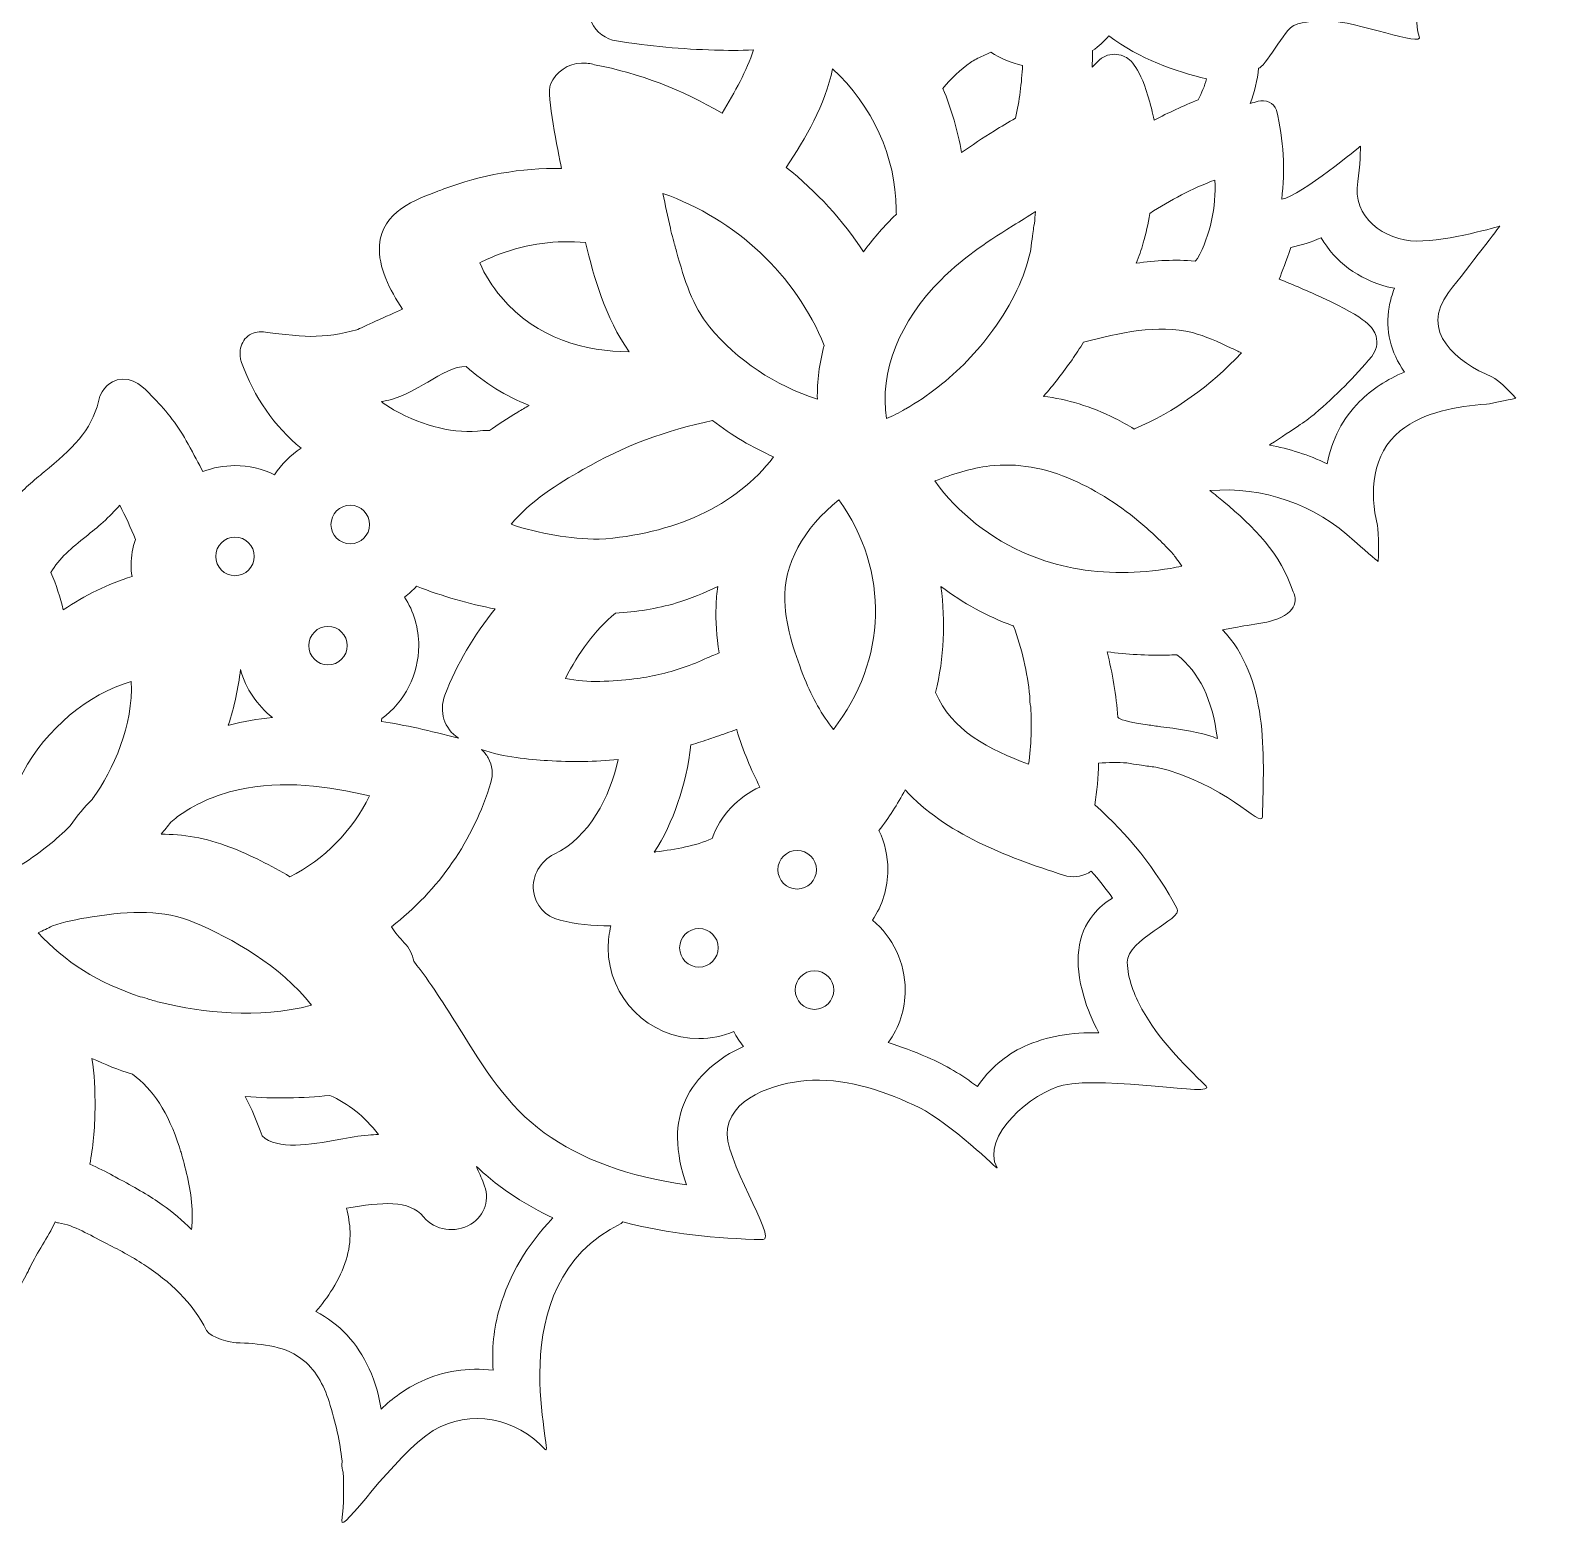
# Model space of a CAD drawing. Header units: millimetres. Extents: x 17 to 650, y -977 to -9.
# Drawn here: x 499.2 to 648.6, y -313.9 to -166.4 of the extents above; entities that cross this region are included whole.
import ezdxf

# ---------------------------------------------------------------- set-up
doc = ezdxf.new("R2010")
doc.units = ezdxf.units.MM
doc.header["$MEASUREMENT"] = 0
doc.layers.add('Layer 4', color=7, linetype='Continuous')

msp = doc.modelspace()

# ---------------------------------------------------------------- linework, layer by layer
at = {"layer": 'Layer 4', "lineweight": 0}
for points, knots in [([(646.87, -158.68), (637.45, -154.76), (641.13, -146.48), (639.84, -146.86), (636.29, -147.9), (632.24, -146.38), (630.25, -143.28), (634.46, -141.24), (638.1, -138.02), (640.73, -133.82), (640.99, -133.4), (642, -131.52), (642, -131.52), (642, -131.52), (639.9, -131.72), (639.38, -131.79), (632.04, -132.75), (624.52, -130.03), (619.63, -124.46), (622.81, -124.03), (625.26, -121.3), (625.26, -118.01), (625.26, -114.79), (622.9, -112.11), (619.82, -111.59), (622.51, -110.79), (624.48, -108.3), (624.48, -105.35), (624.48, -102.08), (622.05, -99.37), (618.91, -98.91), (618.91, -98.91), (619.46, -98.43), (619.46, -98.43), (619.46, -98.43), (617.59, -97.38), (617.59, -97.38), (614.81, -95.84), (612.24, -94.65), (609.89, -93.76), (611.46, -91.29), (611.93, -88.35), (612.6, -85.52), (613.05, -83.63), (613.51, -81.75), (614, -79.88), (614.49, -78), (615.23, -72.62), (615.23, -72.62), (615.23, -72.62), (602.96, -75.57), (598.57, -79.06), (598.95, -77.38), (599.09, -76.31), (599.1, -76.19), (599.1, -76.19), (599.33, -74.4), (599.33, -74.4), (599.33, -74.4), (597.52, -74.51), (597.52, -74.51), (593.18, -74.78), (589.27, -75.6), (585.82, -76.96), (586.09, -70.87), (580.93, -58.31), (580.36, -58.81), (577.92, -60.91), (573.96, -63.06), (571.76, -65.46), (571.72, -65.51), (571.67, -65.57), (571.63, -65.62), (573.5, -55.07), (574.13, -43.1), (572.71, -34.33), (572.15, -30.84), (571.28, -28.04), (570.13, -25.93), (570.09, -25.83), (570.07, -25.73), (570.03, -25.63), (569.92, -25.36), (569.76, -25.16), (569.57, -25.01), (568.53, -23.42), (567.29, -22.31), (565.84, -21.7), (548.5, -14.37), (521.1, -34.13), (517.75, -37.19), (489.02, -29.77), (476.09, -36.23), (474.21, -37.3), (473.5, -36.65), (472.43, -35.77), (470.78, -34.55), (468.96, -33.21), (465.17, -30.55), (460.27, -27.86), (441.32, -17.46), (431.33, -19.96), (426.29, -23.89), (424.24, -25.49), (423.43, -27.1), (423.25, -28.54), (422.23, -31.94), (420.13, -39.93), (419.47, -49.78), (418.82, -59.45), (419.77, -68.29), (422.24, -76.03), (422.24, -76.03), (422.01, -75.83), (422.01, -75.83), (422.02, -75.82), (422.04, -75.8), (422.07, -75.77), (422.03, -75.81), (421.97, -75.86), (421.88, -75.94), (420.81, -76.88), (419.61, -78.08), (418.42, -79.56), (417.6, -76.38), (415.73, -71.33), (411.91, -63.14), (411.91, -63.14), (410.91, -60.99), (410.91, -60.99), (410.91, -60.99), (409.4, -62.81), (409.4, -62.81), (409.12, -63.15), (405.05, -68.08), (401.6, -74.04), (401.56, -74.04), (401.52, -74.03), (401.47, -74.03), (398.28, -74.25), (395.12, -73.54), (392.43, -71.76), (391.32, -71.02), (385.85, -65.98), (384.82, -64.59), (384.69, -64.75), (384.59, -64.95), (384.55, -65.2), (384.01, -68.32), (383.24, -71.14), (383.31, -74.34), (383.36, -77.1), (383.75, -79.82), (384.38, -82.5), (382.51, -82.56), (380.54, -82.75), (378.47, -83.11), (378.47, -83.11), (376.63, -83.42), (376.63, -83.42), (376.63, -83.42), (377.33, -85.15), (377.33, -85.15), (377.43, -85.4), (379.55, -90.55), (383.97, -96.16), (380.35, -96.33), (376.43, -97.65), (373.6, -99.51), (370.09, -101.81), (367.43, -105.39), (365.66, -109.16), (365.56, -109.48), (365.14, -110.33), (365.17, -110.44), (366.4, -110.35), (370.82, -110.22), (374.86, -111.42), (375.12, -111.5), (375.39, -111.56), (375.66, -111.64), (373.16, -112.68), (371.03, -114.54), (368.88, -116.37), (367.8, -117.45), (366.7, -118.5), (365.52, -119.38), (365.47, -119.54), (366.56, -121.72), (367.26, -122.58), (367.91, -123.27), (368.63, -123.89), (369.41, -124.43), (367.45, -125.64), (366.14, -127.81), (366.14, -130.28), (366.14, -134.08), (369.23, -137.17), (373.03, -137.17), (374.48, -137.17), (375.82, -136.72), (376.93, -135.95), (376.91, -136.17), (376.9, -136.39), (376.9, -136.61), (376.9, -138.37), (377.56, -139.98), (378.65, -141.19), (374.4, -142.87), (369.5, -141.68), (365.82, -139.2), (365.1, -138.72), (364.41, -138.21), (363.67, -137.75), (363.8, -137.83), (363.87, -138.6), (363.91, -138.76), (363.98, -139.08), (364.05, -139.4), (364.1, -139.73), (364.22, -140.36), (364.29, -141), (364.34, -141.64), (364.45, -143.13), (364.55, -144.72), (364.36, -146.21), (364.08, -148.35), (362.72, -149.95), (360.97, -151.13), (358.35, -152.91), (348.82, -154.31), (347.2, -154.62), (347.2, -154.63), (347.2, -154.63), (347.2, -154.64), (348.6, -155.42), (356.52, -160.57), (358.07, -163.3), (359.47, -165.76), (359.82, -171.17), (356.88, -175.72), (358.35, -174.86), (363.68, -171.42), (369.21, -173.04), (372.68, -174.05), (374.37, -178.61), (372.14, -181.81), (370.84, -183.67), (367.58, -184.57), (367.58, -184.57), (367.58, -184.57), (368.82, -193.49), (379.76, -198.46), (381.44, -199.23), (383.2, -199.85), (385, -200.22), (380.06, -202.91), (375.76, -206.77), (372.6, -211.52), (372.35, -211.9), (371.84, -213.04), (371.84, -213.04), (371.84, -213.04), (381.21, -216.73), (388.79, -216.07), (384.6, -224.6), (376.93, -229.19), (376.91, -229.59), (376.89, -230.11), (383.37, -234.76), (395.44, -233.06), (396.38, -232.93), (397.32, -232.72), (398.27, -232.51), (397.26, -246.95), (393.72, -249.98), (393.72, -249.98), (393.72, -249.98), (399.35, -249.22), (401.31, -248.38), (402.72, -254.73), (397.91, -260.28), (397.91, -260.28), (397.91, -260.28), (399.8, -259.84), (402.29, -259.87), (402.52, -259.92), (402.76, -259.94), (403, -259.9), (403.02, -259.9), (403.05, -259.9), (403.07, -259.9), (405.04, -260), (407.29, -260.44), (409.26, -261.6), (415.41, -265.05), (417.29, -269.62), (417.29, -269.62), (417.29, -269.62), (420.67, -263.85), (422.66, -262.09), (424.29, -265.09), (424.44, -268.72), (423.09, -271.81), (422.68, -273.16), (422.25, -274.49), (421.68, -275.67), (423.5, -275.11), (425.38, -274.71), (426.98, -275.33), (428.94, -275.58), (430.82, -276.96), (431.96, -278.64), (432.87, -279.98), (435.95, -287.24), (436.74, -289.39), (437.23, -287.68), (438.34, -282.75), (438.33, -282.21), (447.16, -286.84), (443.42, -296.91), (443.42, -296.91), (443.42, -296.91), (444.64, -296.52), (446.38, -296.27), (446.75, -296.36), (447.14, -296.34), (447.51, -296.2), (447.6, -296.17), (447.68, -296.15), (447.76, -296.12), (450.31, -295.92), (453.46, -296.18), (455.74, -298.03), (458.6, -300.36), (461.08, -303.03), (462.46, -306.38), (463.34, -303.98), (463.86, -300.59), (464.18, -297.05), (464.57, -292.76), (470.01, -291.4), (470.01, -291.4), (470.01, -291.4), (468.1, -287.07), (467.96, -285.54), (469.62, -285.66), (471.27, -285.63), (472.76, -285.51), (474.24, -285.39), (475.7, -285.15), (477.14, -284.81), (476.86, -286.5), (477.03, -288.24), (477.05, -290.01), (477.09, -293.32), (475.74, -301.59), (475.74, -301.59), (475.74, -301.59), (488.98, -297.25), (492.54, -291.93), (493.21, -292.78), (495.33, -294.6), (495.33, -294.6), (495.33, -294.6), (496.04, -293.32), (496.87, -291.81), (496.91, -291.74), (496.96, -291.66), (496.99, -291.58), (497.8, -290.1), (498.7, -288.43), (499.11, -287.56), (499.85, -286.02), (500.87, -284.64), (501.6, -283.08), (501.69, -283.12), (501.79, -283.15), (501.91, -283.17), (503.48, -283.42), (505.02, -284.39), (506.43, -285.1), (507.75, -285.76), (509.05, -286.45), (510.29, -287.26), (512.79, -288.89), (515.08, -290.99), (516.42, -293.7), (516.8, -294.46), (518.9, -294.9), (519.31, -294.91), (521.47, -295), (523.86, -295.11), (525.67, -296.45), (527.06, -297.48), (527.92, -299.05), (528.42, -300.67), (529.07, -302.75), (529.49, -304.61), (529.7, -306.48), (529.7, -306.57), (529.69, -306.67), (529.69, -306.76), (529.66, -307.05), (529.71, -307.33), (529.8, -307.59), (529.9, -309.1), (529.86, -310.63), (529.69, -312.32), (529.52, -313.89), (534.79, -305.88), (538.63, -303.52), (542.21, -301.32), (546.84, -302.33), (549.58, -305.36), (550.65, -306.54), (544.73, -289.26), (557.05, -283.22), (557.12, -283.18), (557.16, -283.12), (557.22, -283.07), (561.68, -284.27), (566.37, -284.72), (570.94, -284.81), (572.37, -284.84), (566.92, -276.69), (567.45, -273.89), (568.08, -270.52), (572.93, -269.3), (575.8, -269.2), (579.44, -269.07), (583.06, -270.33), (586.29, -271.91), (589.2, -273.32), (594.08, -278.07), (593.87, -277.79), (592.18, -274.71), (597.32, -270.36), (600.33, -269.69), (604.6, -268.74), (615.44, -270.87), (614.35, -269.79), (612.02, -267.49), (609.65, -265.13), (608.06, -262.24), (607.32, -260.87), (606.66, -259.22), (606.62, -257.65), (606.56, -255.42), (612.06, -253.42), (611.52, -252.42), (609.45, -248.56), (606.72, -245.15), (603.45, -242.24), (603.65, -240.88), (603.77, -239.51), (603.82, -238.14), (604.78, -238.06), (605.7, -238.06), (606.58, -238.12), (607.03, -238.21), (607.45, -238.27), (607.8, -238.32), (607.8, -238.32), (608.03, -238.35), (608.03, -238.35), (608.49, -238.42), (608.95, -238.47), (609.41, -238.53), (616.11, -240.02), (619.83, -244.61), (619.86, -243.39), (620.03, -237.09), (620.45, -229.79), (615.94, -225.07), (616.43, -224.99), (616.92, -224.9), (617.41, -224.81), (618.93, -224.51), (621.78, -224.39), (622.75, -223.05), (623.1, -222.57), (623.24, -221.87), (622.86, -221.36), (621.73, -217.69), (618.95, -214.93), (616.07, -212.53), (615.62, -212.15), (615.17, -211.79), (614.71, -211.44), (619.86, -211.01), (625.05, -212.81), (628.88, -216.4), (629.43, -216.92), (631.21, -218.4), (631.21, -218.4), (631.21, -218.4), (631.29, -215.5), (631.13, -214.87), (630.34, -211.61), (630.57, -207.85), (633.37, -205.59), (635.72, -203.7), (638.9, -203.2), (641.81, -202.97), (642.44, -202.92), (644.69, -202.39), (644.69, -202.39), (644.69, -202.39), (643.06, -200.59), (642.34, -200.3), (638.97, -198.92), (635.15, -195.85), (638.1, -192.04), (640.14, -189.4), (643.12, -185.54), (643.12, -185.54), (643.12, -185.54), (638.09, -187.03), (634.98, -187), (631.79, -186.98), (628.6, -184.65), (629.2, -181.17), (629.44, -179.78), (629.48, -177.7), (629.48, -177.7), (629.48, -177.7), (623.71, -182.5), (621.75, -182.91), (622.11, -180.04), (621.96, -177.09), (621.23, -174.18), (621.03, -173.41), (620.12, -173.13), (619.43, -173.31), (619.18, -173.38), (618.92, -173.46), (618.67, -173.53), (619.08, -172.41), (619.36, -171.25), (619.49, -170.06), (619.97, -170.14), (622.16, -166.18), (622.93, -165.87), (623.97, -165.46), (625.21, -165.45), (626.31, -165.44), (628.96, -165.41), (635.7, -168.1), (635.23, -166.96), (634.29, -164.67), (636.39, -161.2), (638.57, -160.47), (640.9, -159.69), (648.57, -159.39), (646.87, -158.68)], [0, 0, 0, 0, 1, 1, 1, 2, 2, 2, 3, 3, 3, 4, 4, 4, 5, 5, 5, 6, 6, 6, 7, 7, 7, 8, 8, 8, 9, 9, 9, 10, 10, 10, 11, 11, 11, 12, 12, 12, 13, 13, 13, 14, 14, 14, 15, 15, 15, 16, 16, 16, 17, 17, 17, 18, 18, 18, 19, 19, 19, 20, 20, 20, 21, 21, 21, 22, 22, 22, 23, 23, 23, 24, 24, 24, 25, 25, 25, 26, 26, 26, 27, 27, 27, 28, 28, 28, 29, 29, 29, 30, 30, 30, 31, 31, 31, 32, 32, 32, 33, 33, 33, 34, 34, 34, 35, 35, 35, 36, 36, 36, 37, 37, 37, 38, 38, 38, 39, 39, 39, 40, 40, 40, 41, 41, 41, 42, 42, 42, 43, 43, 43, 44, 44, 44, 45, 45, 45, 46, 46, 46, 47, 47, 47, 48, 48, 48, 49, 49, 49, 50, 50, 50, 51, 51, 51, 52, 52, 52, 53, 53, 53, 54, 54, 54, 55, 55, 55, 56, 56, 56, 57, 57, 57, 58, 58, 58, 59, 59, 59, 60, 60, 60, 61, 61, 61, 62, 62, 62, 63, 63, 63, 64, 64, 64, 65, 65, 65, 66, 66, 66, 67, 67, 67, 68, 68, 68, 69, 69, 69, 70, 70, 70, 71, 71, 71, 72, 72, 72, 73, 73, 73, 74, 74, 74, 75, 75, 75, 76, 76, 76, 77, 77, 77, 78, 78, 78, 79, 79, 79, 80, 80, 80, 81, 81, 81, 82, 82, 82, 83, 83, 83, 84, 84, 84, 85, 85, 85, 86, 86, 86, 87, 87, 87, 88, 88, 88, 89, 89, 89, 90, 90, 90, 91, 91, 91, 92, 92, 92, 93, 93, 93, 94, 94, 94, 95, 95, 95, 96, 96, 96, 97, 97, 97, 98, 98, 98, 99, 99, 99, 100, 100, 100, 101, 101, 101, 102, 102, 102, 103, 103, 103, 104, 104, 104, 105, 105, 105, 106, 106, 106, 107, 107, 107, 108, 108, 108, 109, 109, 109, 110, 110, 110, 111, 111, 111, 112, 112, 112, 113, 113, 113, 114, 114, 114, 115, 115, 115, 116, 116, 116, 117, 117, 117, 118, 118, 118, 119, 119, 119, 120, 120, 120, 121, 121, 121, 122, 122, 122, 123, 123, 123, 124, 124, 124, 125, 125, 125, 126, 126, 126, 127, 127, 127, 128, 128, 128, 129, 129, 129, 130, 130, 130, 131, 131, 131, 132, 132, 132, 133, 133, 133, 134, 134, 134, 135, 135, 135, 136, 136, 136, 137, 137, 137, 138, 138, 138, 139, 139, 139, 140, 140, 140, 141, 141, 141, 142, 142, 142, 143, 143, 143, 144, 144, 144, 145, 145, 145, 146, 146, 146, 147, 147, 147, 148, 148, 148, 149, 149, 149, 150, 150, 150, 151, 151, 151, 152, 152, 152, 153, 153, 153, 154, 154, 154, 155, 155, 155, 156, 156, 156, 157, 157, 157, 158, 158, 158, 159, 159, 159, 160, 160, 160, 161, 161, 161, 162, 162, 162, 163, 163, 163, 164, 164, 164, 165, 165, 165, 166, 166, 166, 167, 167, 167, 168, 168, 168, 169, 169, 169, 170, 170, 170, 171, 171, 171, 172, 172, 172, 173, 173, 173, 174, 174, 174, 175, 175, 175, 176, 176, 176, 177, 177, 177, 178, 178, 178, 179, 179, 179, 180, 180, 180, 181, 181, 181, 182, 182, 182, 183, 183, 183, 184, 184, 184, 185, 185, 185, 185]), ([(496.16, -134.25), (496.32, -134.9), (496.79, -135.43), (497.42, -135.66), (498.06, -135.89), (498.76, -135.79), (499.3, -135.39), (499.3, -135.39), (501.13, -134.04), (501.13, -134.04), (507.83, -129.07), (519.05, -120.81), (522.93, -118.09), (523.44, -118.25), (524.07, -118.44), (524.81, -118.67), (524.47, -119.17), (524.28, -119.78), (524.28, -120.43), (524.28, -121.7), (524.99, -122.93), (526.08, -123.55), (529.29, -125.38), (533.12, -126.38), (537.74, -126.6), (537.43, -128.47), (537.05, -130.29), (536.58, -132.04), (536.01, -134.19), (533, -140.86), (531.9, -143.25), (531.57, -143.94), (531.68, -144.76), (532.16, -145.36), (532.65, -145.95), (533.43, -146.21), (534.18, -146.03), (534.61, -145.93), (542.88, -143.92), (548.45, -141.92), (548.43, -142.71), (548.44, -143.45), (548.46, -144.11), (548.47, -144.35), (548.48, -144.59), (548.49, -144.83), (548.55, -146.44), (548.61, -147.96), (548.26, -149.34), (548.09, -150.01), (547.23, -151.47), (546.6, -152.54), (545.25, -154.85), (544.5, -156.13), (545.48, -157.43), (545.92, -158.02), (546.58, -158.31), (547.43, -158.28), (548.57, -158.25), (553.77, -157.19), (558.84, -155.06), (557.08, -157.4), (555.5, -159.88), (554.12, -162.49), (553.62, -163.43), (553.62, -164.58), (554.12, -165.57), (554.61, -166.55), (555.53, -167.24), (556.57, -167.4), (559.82, -167.91), (563.05, -168.21), (566.19, -168.29), (567.34, -168.33), (568.65, -168.36), (570.01, -168.27), (569.32, -170.34), (568.21, -172.37), (566.92, -174.48), (563.03, -172.16), (558.84, -170.57), (554.44, -169.73), (554.02, -169.61), (553.58, -169.55), (553.15, -169.57), (551.82, -169.6), (550.67, -170.39), (550.13, -171.64), (549.68, -172.69), (550.87, -178.2), (551.21, -179.89), (547.22, -179.83), (543.27, -180.52), (539.66, -181.9), (539.48, -181.97), (539.29, -182.04), (539.08, -182.12), (537.02, -182.87), (533.56, -184.13), (533.36, -187.41), (533.23, -189.58), (534.38, -191.8), (535.63, -193.67), (534.87, -193.99), (534, -194.4), (532.98, -194.86), (532.25, -195.2), (531.34, -195.62), (531.14, -195.69), (529.66, -196.12), (528.13, -196.34), (526.58, -196.34), (526.58, -196.34), (526.58, -196.34), (526.58, -196.34), (525.4, -196.34), (522.87, -196.02), (521.99, -195.9), (521.45, -195.83), (520.91, -195.98), (520.48, -196.31), (520.05, -196.65), (519.78, -197.15), (519.73, -197.69), (519.7, -197.99), (519.69, -198.46), (519.86, -198.9), (521.09, -202.32), (523.08, -205.16), (525.69, -207.29), (524.65, -207.96), (523.75, -208.84), (523.07, -209.89), (521.87, -209.31), (520.56, -209), (519.21, -209), (518.12, -209), (517.06, -209.2), (516.06, -209.58), (515.67, -208.81), (515.19, -207.92), (514.62, -206.89), (513.64, -205.13), (512.56, -203.67), (511.3, -202.42), (511.22, -202.34), (511.13, -202.25), (511.04, -202.15), (510.36, -201.42), (509.23, -200.19), (507.67, -200.61), (507.13, -200.75), (506.17, -201.22), (505.83, -202.71), (505.17, -205.59), (503.21, -207.39), (500.52, -209.61), (499.53, -210.42), (498.45, -211.34), (497.47, -212.39), (495.04, -209.24), (491.98, -206.67), (488.52, -204.86), (488.44, -204.82), (488.37, -204.79), (488.29, -204.76), (487.71, -204.54), (487.01, -204.31), (486.24, -204.16), (485.55, -204.04), (484.87, -203.94), (484.21, -203.85), (484.21, -203.85), (484.12, -203.84), (484.12, -203.84), (484.12, -203.84), (484.12, -203.84), (484.12, -203.84), (484.12, -203.84), (484.11, -203.84), (484.11, -203.84), (483.02, -203.68), (482.01, -204.44), (481.86, -205.54), (481.8, -205.92), (481.86, -206.29), (482.01, -206.62), (482.07, -207.49), (481.96, -209.99), (481.9, -210.67), (481.69, -212.99), (481.17, -215.32), (480.34, -217.58), (480.15, -218.08), (479.02, -220.63), (478.18, -222.44), (475.26, -220.21), (472.22, -217.99), (468.66, -216.61), (465.61, -215.42), (462.44, -215.03), (459.33, -214.74), (459.87, -214.42), (460.32, -213.97), (460.61, -213.43), (461.06, -212.57), (461.08, -211.57), (460.67, -210.63), (459.22, -207.31), (456.71, -204.37), (453.19, -201.87), (453.42, -201.67), (453.64, -201.47), (453.88, -201.26), (453.88, -201.26), (453.98, -201.17), (453.98, -201.17), (455.23, -200.08), (456.3, -198.9), (457.1, -198), (458.65, -196.24), (460.02, -194.36), (461.35, -192.54), (462, -191.66), (462.67, -190.74), (463.34, -189.87), (463.57, -189.57), (463.8, -189.3), (464.02, -189.05), (464.53, -188.49), (464.67, -187.7), (464.41, -187.01), (464.39, -186.95), (464.36, -186.88), (464.34, -186.83), (464.07, -186.28), (463.58, -185.88), (462.98, -185.74), (462.7, -185.67), (462.41, -185.61), (462.15, -185.54), (461.87, -185.47), (460.37, -184.94), (459.17, -184.51), (457.94, -184.08), (456.56, -183.59), (455.48, -183.23), (455.46, -183.22), (455.44, -183.21), (455.43, -183.21), (456.17, -179.42), (456.2, -175.51), (455.5, -171.81), (455.06, -169.53), (454.35, -167.43), (453.4, -165.58), (453.06, -164.93), (452.36, -163.63), (452.36, -163.63), (451.84, -162.68), (450.66, -162.31), (449.69, -162.8), (449.69, -162.8), (444.86, -165.26), (443.26, -166.09), (443.26, -166.09), (443.17, -166.14), (443.17, -166.14), (442.36, -166.55), (441.66, -166.92), (441.06, -167.26), (440.61, -165.53), (440.09, -163.72), (439.94, -163.18), (439.77, -162.59), (439.33, -162.11), (438.76, -161.88), (438.19, -161.65), (437.55, -161.7), (437.01, -162), (436.9, -162.07), (436.74, -162.16), (436.54, -162.28), (436.81, -161.43), (436.96, -160.53), (436.96, -159.59), (436.96, -156.86), (435.72, -154.36), (433.69, -152.71), (434.99, -151.13), (435.73, -149.14), (435.73, -147.04), (435.73, -146.64), (435.71, -146.24), (435.65, -145.84), (440.11, -149.19), (445.29, -150.52), (446, -150.69), (446, -150.69), (450.45, -151.75), (450.45, -151.75), (451.29, -151.95), (452.16, -151.59), (452.61, -150.86), (453.07, -150.12), (453, -149.18), (452.44, -148.52), (452.44, -148.52), (449.5, -145.03), (449.5, -145.03), (448.88, -144.27), (448.24, -139.94), (448.52, -133.81), (452.87, -133.77), (457.14, -132.88), (461.2, -131.17), (461.2, -131.17), (463.29, -130.29), (463.29, -130.29), (463.9, -130.03), (464.35, -129.47), (464.47, -128.82), (464.6, -128.16), (464.39, -127.48), (463.91, -127.01), (463.91, -127.01), (462.29, -125.43), (462.29, -125.43), (461.31, -124.49), (459.94, -123.09), (458.46, -121.5), (458.46, -121.5), (476.31, -116.94), (476.31, -116.94), (476.31, -116.94), (494.31, -126.42), (494.31, -126.42), (494.31, -126.42), (494.87, -128.81), (494.87, -128.81), (495.12, -129.95), (495.38, -131.01), (495.64, -132.05), (495.64, -132.05), (496.16, -134.25), (496.16, -134.25)], [0, 0, 0, 0, 1, 1, 1, 2, 2, 2, 3, 3, 3, 4, 4, 4, 5, 5, 5, 6, 6, 6, 7, 7, 7, 8, 8, 8, 9, 9, 9, 10, 10, 10, 11, 11, 11, 12, 12, 12, 13, 13, 13, 14, 14, 14, 15, 15, 15, 16, 16, 16, 17, 17, 17, 18, 18, 18, 19, 19, 19, 20, 20, 20, 21, 21, 21, 22, 22, 22, 23, 23, 23, 24, 24, 24, 25, 25, 25, 26, 26, 26, 27, 27, 27, 28, 28, 28, 29, 29, 29, 30, 30, 30, 31, 31, 31, 32, 32, 32, 33, 33, 33, 34, 34, 34, 35, 35, 35, 36, 36, 36, 37, 37, 37, 38, 38, 38, 39, 39, 39, 40, 40, 40, 41, 41, 41, 42, 42, 42, 43, 43, 43, 44, 44, 44, 45, 45, 45, 46, 46, 46, 47, 47, 47, 48, 48, 48, 49, 49, 49, 50, 50, 50, 51, 51, 51, 52, 52, 52, 53, 53, 53, 54, 54, 54, 55, 55, 55, 56, 56, 56, 57, 57, 57, 58, 58, 58, 59, 59, 59, 60, 60, 60, 61, 61, 61, 62, 62, 62, 63, 63, 63, 64, 64, 64, 65, 65, 65, 66, 66, 66, 67, 67, 67, 68, 68, 68, 69, 69, 69, 70, 70, 70, 71, 71, 71, 72, 72, 72, 73, 73, 73, 74, 74, 74, 75, 75, 75, 76, 76, 76, 77, 77, 77, 78, 78, 78, 79, 79, 79, 80, 80, 80, 81, 81, 81, 82, 82, 82, 83, 83, 83, 84, 84, 84, 85, 85, 85, 86, 86, 86, 87, 87, 87, 88, 88, 88, 89, 89, 89, 90, 90, 90, 91, 91, 91, 92, 92, 92, 93, 93, 93, 94, 94, 94, 95, 95, 95, 96, 96, 96, 97, 97, 97, 98, 98, 98, 99, 99, 99, 100, 100, 100, 101, 101, 101, 102, 102, 102, 103, 103, 103, 104, 104, 104, 105, 105, 105, 106, 106, 106, 107, 107, 107, 108, 108, 108, 109, 109, 109, 110, 110, 110, 111, 111, 111, 112, 112, 112, 113, 113, 113, 114, 114, 114, 115, 115, 115, 115]), ([(613.57, -173.16), (612.1, -173.76), (610.66, -174.42), (609.26, -175.16), (609.09, -174.38), (608.92, -173.72), (608.83, -173.39), (607.88, -170), (607.02, -169.22), (606.24, -168.88), (605.95, -168.76), (605.65, -168.7), (605.36, -168.7), (604.76, -168.7), (604.18, -168.95), (603.74, -169.4), (603.74, -169.4), (603.74, -169.41), (603.74, -169.41), (603.57, -169.59), (603.38, -169.78), (603.18, -169.97), (603.21, -169.43), (603.22, -168.89), (603.23, -168.35), (603.82, -167.93), (604.35, -167.45), (604.83, -166.91), (607.85, -169.18), (611.31, -170.37), (614.4, -171.11), (614.2, -171.8), (613.92, -172.49), (613.57, -173.16)], [0, 0, 0, 0, 1, 1, 1, 2, 2, 2, 3, 3, 3, 4, 4, 4, 5, 5, 5, 6, 6, 6, 7, 7, 7, 8, 8, 8, 9, 9, 9, 10, 10, 10, 11, 11, 11, 11]), ([(591.28, -169.5), (591.58, -169.29), (592.03, -169.08), (592.51, -168.85), (592.74, -168.74), (592.99, -168.62), (593.24, -168.49), (594.19, -169.12), (595.25, -169.56), (596.37, -169.79), (596.28, -171.52), (596.05, -173.24), (595.68, -174.97), (594.99, -175.37), (594.29, -175.78), (593.6, -176.2), (592.46, -176.91), (591.4, -177.61), (590.39, -178.33), (590.02, -176.19), (589.41, -174.09), (588.56, -172.05), (589.35, -171.07), (590.26, -170.22), (591.28, -169.5)], [0, 0, 0, 0, 1, 1, 1, 2, 2, 2, 3, 3, 3, 4, 4, 4, 5, 5, 5, 6, 6, 6, 7, 7, 7, 8, 8, 8, 8]), ([(580.79, -188.06), (578.77, -184.97), (576.2, -182.16), (573.2, -179.78), (575.12, -176.92), (577.04, -173.7), (577.75, -170.12), (581.64, -173.72), (583.97, -178.75), (583.97, -183.88), (583.97, -184.04), (583.99, -184.2), (584.01, -184.35), (583.92, -184.45), (583.82, -184.54), (583.73, -184.63), (582.64, -185.71), (581.65, -186.86), (580.79, -188.06)], [0, 0, 0, 0, 1, 1, 1, 2, 2, 2, 3, 3, 3, 4, 4, 4, 5, 5, 5, 6, 6, 6, 6]), ([(615.21, -181.02), (615.34, -183.68), (614.76, -186.36), (613.51, -188.72), (613.43, -188.81), (613.35, -188.89), (613.26, -188.97), (611.3, -188.78), (609.38, -188.91), (607.51, -189.17), (607.77, -188.51), (608, -187.85), (608.19, -187.19), (608.45, -186.28), (608.66, -185.32), (608.83, -184.3), (610.83, -182.97), (612.97, -181.87), (615.21, -181.02)], [0, 0, 0, 0, 1, 1, 1, 2, 2, 2, 3, 3, 3, 4, 4, 4, 5, 5, 5, 6, 6, 6, 6]), ([(576.93, -197.22), (576.45, -198.97), (576.23, -200.73), (576.26, -202.48), (572.16, -201.18), (568.39, -198.68), (565.71, -195.41), (564.02, -193.35), (563.24, -190.84), (562.46, -188.01), (562.4, -187.8), (562.35, -187.6), (562.3, -187.4), (562.3, -187.4), (561.98, -186.4), (561.87, -185.73), (561.6, -184.62), (561.36, -183.48), (561.13, -182.34), (568.25, -184.82), (574.15, -190.33), (576.93, -197.22)], [0, 0, 0, 0, 1, 1, 1, 2, 2, 2, 3, 3, 3, 4, 4, 4, 5, 5, 5, 6, 6, 6, 7, 7, 7, 7]), ([(588.41, -190.75), (590.05, -189.12), (592.09, -187.57), (594.84, -185.86), (594.84, -185.86), (595.44, -185.49), (595.44, -185.49), (596.17, -185.04), (596.9, -184.59), (597.62, -184.12), (597.6, -184.52), (597.57, -184.9), (597.53, -185.27), (597.45, -185.58), (597.4, -186.02), (597.3, -186.8), (597.24, -187.24), (597.18, -187.79), (597.13, -188.02), (596.59, -190.55), (595.39, -193.07), (593.46, -195.73), (591.9, -197.87), (590.09, -199.75), (588.06, -201.32), (587.05, -202.11), (585.99, -202.82), (584.93, -203.43), (584.93, -203.43), (584.84, -203.48), (584.84, -203.48), (584.28, -203.8), (583.63, -204.17), (583.03, -204.37), (582.33, -199.86), (584.3, -194.82), (588.41, -190.75)], [0, 0, 0, 0, 1, 1, 1, 2, 2, 2, 3, 3, 3, 4, 4, 4, 5, 5, 5, 6, 6, 6, 7, 7, 7, 8, 8, 8, 9, 9, 9, 10, 10, 10, 11, 11, 11, 12, 12, 12, 12]), ([(620.64, -206.91), (621.71, -206.22), (622.75, -205.54), (623.57, -204.98), (624.19, -204.55), (624.68, -204.22), (625.03, -203.88), (627.04, -202.18), (628.91, -200.31), (630.57, -198.31), (631.03, -197.76), (631.18, -197.02), (630.99, -196.33), (630.73, -195.44), (630.21, -194.64), (625.74, -192.56), (624.4, -191.93), (622.86, -191.27), (621.5, -190.74), (621.81, -189.99), (622.18, -188.98), (622.64, -187.63), (623.67, -187.42), (624.67, -187.09), (625.61, -186.67), (626.97, -189), (629.29, -190.75), (632.08, -191.47), (632.32, -191.53), (632.56, -191.58), (632.8, -191.63), (632.56, -192.22), (632.39, -192.83), (632.28, -193.46), (631.9, -195.72), (632.42, -197.9), (633.78, -199.83), (632.05, -200.55), (630.59, -201.51), (629.37, -202.73), (627.74, -204.35), (626.67, -206.42), (626.2, -208.81), (624.4, -207.96), (622.49, -207.34), (620.54, -206.98), (620.57, -206.96), (620.6, -206.93), (620.64, -206.91)], [0, 0, 0, 0, 1, 1, 1, 2, 2, 2, 3, 3, 3, 4, 4, 4, 5, 5, 5, 6, 6, 6, 7, 7, 7, 8, 8, 8, 9, 9, 9, 10, 10, 10, 11, 11, 11, 12, 12, 12, 13, 13, 13, 14, 14, 14, 15, 15, 15, 16, 16, 16, 16]), ([(545.27, -192.48), (545.27, -192.48), (545.27, -192.48), (545.27, -192.48), (544.41, -191.46), (543.69, -190.31), (543.18, -189.13), (543.82, -188.81), (544.49, -188.52), (545.18, -188.26), (547.86, -187.25), (550.67, -186.88), (553.55, -187.15), (554.39, -190.6), (555.48, -194.5), (557.82, -197.84), (553.61, -197.82), (548.82, -196.65), (545.27, -192.48)], [0, 0, 0, 0, 1, 1, 1, 2, 2, 2, 3, 3, 3, 4, 4, 4, 5, 5, 5, 6, 6, 6, 6]), ([(607.33, -205.4), (607.32, -205.4), (607.32, -205.4), (607.31, -205.41), (606.67, -205.02), (606.05, -204.68), (605.44, -204.37), (603.07, -203.2), (600.72, -202.48), (598.41, -202.22), (599.4, -201.08), (600.34, -199.88), (601.21, -198.62), (601.6, -198.06), (601.97, -197.49), (602.33, -196.92), (605.89, -196.01), (609.56, -195.1), (613, -195.97), (614.27, -196.3), (615.5, -196.87), (616.81, -197.48), (617.14, -197.64), (617.48, -197.8), (617.82, -197.95), (614.76, -201.22), (611.24, -203.72), (607.33, -205.4)], [0, 0, 0, 0, 1, 1, 1, 2, 2, 2, 3, 3, 3, 4, 4, 4, 5, 5, 5, 6, 6, 6, 7, 7, 7, 8, 8, 8, 9, 9, 9, 9]), ([(544.13, -205.57), (543.92, -205.54), (543.7, -205.54), (543.48, -205.57), (540.74, -205.91), (537.8, -205.22), (534.75, -203.52), (534.33, -203.28), (533.93, -203.02), (533.55, -202.73), (533.87, -202.67), (534.2, -202.6), (534.53, -202.51), (535.79, -202.17), (536.96, -201.48), (538.09, -200.81), (539.44, -200.01), (540.72, -199.25), (541.86, -199.28), (543.65, -200.91), (545.73, -202.2), (548.03, -203.1), (547.65, -203.31), (547.28, -203.53), (546.91, -203.76), (545.88, -204.39), (544.96, -204.98), (544.13, -205.57)], [0, 0, 0, 0, 1, 1, 1, 2, 2, 2, 3, 3, 3, 4, 4, 4, 5, 5, 5, 6, 6, 6, 7, 7, 7, 8, 8, 8, 9, 9, 9, 9]), ([(554.87, -216.21), (552, -216.19), (549.06, -215.69), (546.25, -214.74), (548.17, -212.45), (550.84, -210.79), (553.28, -209.39), (557.24, -207.11), (561.51, -205.49), (566, -204.58), (567.89, -206.04), (569.89, -207.23), (571.98, -208.13), (568.31, -212.99), (562.08, -215.74), (554.87, -216.21)], [0, 0, 0, 0, 1, 1, 1, 2, 2, 2, 3, 3, 3, 4, 4, 4, 5, 5, 5, 5]), ([(596.97, -217.74), (593.25, -216.18), (590.04, -213.65), (587.76, -210.5), (589.5, -209.82), (591.31, -209.25), (593.16, -209.03), (595.81, -208.72), (598.56, -209.19), (601.33, -210.42), (603.69, -211.47), (605.99, -212.94), (608.16, -214.8), (609.2, -215.69), (610.19, -216.65), (611.12, -217.67), (611.26, -217.84), (611.6, -218.32), (611.96, -218.85), (611.6, -218.93), (611.23, -218.99), (610.87, -219.06), (610.87, -219.06), (610.87, -219.06), (610.87, -219.06), (609.28, -219.32), (607.68, -219.46), (606.11, -219.46), (602.86, -219.48), (599.71, -218.88), (596.97, -217.74)], [0, 0, 0, 0, 1, 1, 1, 2, 2, 2, 3, 3, 3, 4, 4, 4, 5, 5, 5, 6, 6, 6, 7, 7, 7, 8, 8, 8, 9, 9, 9, 10, 10, 10, 10]), ([(509.12, -219.85), (506.78, -220.59), (504.5, -221.7), (502.39, -223.13), (502.1, -221.89), (501.69, -220.66), (501.18, -219.46), (501.94, -218.09), (503.24, -217.04), (504.62, -215.93), (505.17, -215.49), (505.74, -215.03), (506.28, -214.54), (506.9, -213.99), (507.44, -213.44), (507.92, -212.88), (508.48, -213.97), (509, -215.09), (509.47, -216.23), (509.18, -217.03), (509.03, -217.86), (509.03, -218.71), (509.03, -219.1), (509.06, -219.47), (509.12, -219.85)], [0, 0, 0, 0, 1, 1, 1, 2, 2, 2, 3, 3, 3, 4, 4, 4, 5, 5, 5, 6, 6, 6, 7, 7, 7, 8, 8, 8, 8]), ([(530.5, -216.66), (529.46, -216.66), (528.61, -215.81), (528.61, -214.77), (528.61, -213.73), (529.46, -212.88), (530.5, -212.88), (531.54, -212.88), (532.39, -213.73), (532.39, -214.77), (532.39, -215.81), (531.54, -216.66), (530.5, -216.66)], [0, 0, 0, 0, 1, 1, 1, 2, 2, 2, 3, 3, 3, 4, 4, 4, 4]), ([(578.38, -212.35), (583.35, -219.32), (583.12, -228.09), (577.83, -234.83), (576.71, -233.41), (575.78, -231.77), (575.01, -229.86), (574.17, -227.74), (573.18, -224.97), (573.07, -222.25), (572.93, -218.71), (574.88, -215.12), (578.38, -212.35)], [0, 0, 0, 0, 1, 1, 1, 2, 2, 2, 3, 3, 3, 4, 4, 4, 4]), ([(519.21, -219.78), (518.17, -219.78), (517.32, -218.94), (517.32, -217.89), (517.32, -216.85), (518.17, -216), (519.21, -216), (520.25, -216), (521.1, -216.85), (521.1, -217.89), (521.1, -218.94), (520.25, -219.78), (519.21, -219.78)], [0, 0, 0, 0, 1, 1, 1, 2, 2, 2, 3, 3, 3, 4, 4, 4, 4]), ([(541.09, -235.7), (538.31, -234.95), (535.85, -234.41), (533.55, -234.05), (533.56, -233.96), (533.57, -233.87), (533.59, -233.78), (535.84, -232.12), (537.21, -229.46), (537.21, -226.63), (537.21, -224.92), (536.72, -223.28), (535.83, -221.87), (536.25, -221.56), (536.64, -221.21), (537, -220.82), (539.55, -221.8), (542.13, -222.54), (544.71, -223.04), (542.61, -225.57), (540.93, -228.44), (539.77, -231.49), (539.17, -233.09), (539.7, -234.75), (541.09, -235.7)], [0, 0, 0, 0, 1, 1, 1, 2, 2, 2, 3, 3, 3, 4, 4, 4, 5, 5, 5, 6, 6, 6, 7, 7, 7, 8, 8, 8, 8]), ([(566.63, -227.34), (566.41, -227.45), (566.16, -227.55), (566, -227.61), (565.81, -227.69), (565.63, -227.76), (565.47, -227.84), (564.72, -228.19), (563.92, -228.51), (563.12, -228.78), (561.55, -229.32), (559.93, -229.69), (558.29, -229.89), (556.22, -230.13), (553.71, -230.32), (551.59, -229.84), (552.82, -227.33), (554.46, -225.19), (556.47, -223.44), (558.52, -223.35), (560.53, -223.01), (562.45, -222.45), (563.84, -222.03), (565.19, -221.49), (566.5, -220.83), (566.41, -221.48), (566.36, -222.13), (566.34, -222.79), (566.29, -224.21), (566.39, -225.71), (566.63, -227.34)], [0, 0, 0, 0, 1, 1, 1, 2, 2, 2, 3, 3, 3, 4, 4, 4, 5, 5, 5, 6, 6, 6, 7, 7, 7, 8, 8, 8, 9, 9, 9, 10, 10, 10, 10]), ([(588.37, -220.84), (590.5, -222.46), (592.88, -223.76), (595.42, -224.68), (595.44, -224.69), (595.46, -224.7), (595.48, -224.71), (596.3, -226.93), (596.84, -229.24), (597.07, -231.59), (597.06, -231.79), (597.06, -232), (597.09, -232.2), (597.11, -232.34), (597.13, -232.48), (597.16, -232.62), (597.28, -234.5), (597.21, -236.38), (596.95, -238.25), (593.14, -236.85), (589.37, -234.91), (587.85, -231.21), (588.67, -227.82), (588.84, -224.28), (588.37, -220.84)], [0, 0, 0, 0, 1, 1, 1, 2, 2, 2, 3, 3, 3, 4, 4, 4, 5, 5, 5, 6, 6, 6, 7, 7, 7, 8, 8, 8, 8]), ([(526.43, -226.63), (526.43, -225.59), (527.28, -224.74), (528.32, -224.74), (529.36, -224.74), (530.21, -225.59), (530.21, -226.63), (530.21, -227.67), (529.36, -228.52), (528.32, -228.52), (527.28, -228.52), (526.43, -227.67), (526.43, -226.63)], [0, 0, 0, 0, 1, 1, 1, 2, 2, 2, 3, 3, 3, 4, 4, 4, 4]), ([(615.45, -235.72), (615.18, -235.62), (614.89, -235.53), (614.61, -235.44), (613.02, -234.96), (611.44, -234.76), (609.92, -234.57), (609.48, -234.51), (609.04, -234.45), (608.6, -234.39), (608.6, -234.39), (608.36, -234.36), (608.36, -234.36), (606.49, -234.09), (605.89, -233.83), (605.71, -233.65), (605.54, -231.49), (605.18, -229.34), (604.65, -227.24), (606.59, -227.49), (608.56, -227.6), (610.54, -227.56), (610.84, -227.55), (611.16, -227.54), (611.49, -227.53), (613.7, -229.3), (614.95, -231.86), (615.45, -235.72)], [0, 0, 0, 0, 1, 1, 1, 2, 2, 2, 3, 3, 3, 4, 4, 4, 5, 5, 5, 6, 6, 6, 7, 7, 7, 8, 8, 8, 9, 9, 9, 9]), ([(522.88, -233.66), (521.42, -233.81), (520.01, -234.06), (518.63, -234.41), (518.6, -234.41), (518.58, -234.42), (518.55, -234.43), (519.14, -232.61), (519.54, -230.79), (519.75, -228.98), (520.27, -230.86), (521.38, -232.49), (522.88, -233.66)], [0, 0, 0, 0, 1, 1, 1, 2, 2, 2, 3, 3, 3, 4, 4, 4, 4]), ([(498.05, -248.24), (497.63, -248.4), (497.22, -248.58), (496.83, -248.77), (496.19, -245.63), (496.75, -242.23), (498.45, -239.03), (500.72, -234.77), (504.79, -231.38), (509.04, -230.14), (509.25, -234.4), (507.31, -238.78), (505.26, -241.64), (505.26, -241.64), (505.24, -241.67), (505.24, -241.67), (504.48, -242.41), (503.76, -243.27), (503.05, -244.28), (502.37, -244.98), (501.64, -245.63), (500.89, -246.23), (499.81, -247.09), (498.9, -247.73), (498.05, -248.24)], [0, 0, 0, 0, 1, 1, 1, 2, 2, 2, 3, 3, 3, 4, 4, 4, 5, 5, 5, 6, 6, 6, 7, 7, 7, 8, 8, 8, 8]), ([(565.94, -245.52), (564.37, -246.26), (562.38, -246.56), (560.45, -246.84), (560.4, -246.85), (560.34, -246.86), (560.29, -246.87), (562.16, -243.94), (563.4, -240.35), (563.88, -236.35), (564.53, -236.16), (565.17, -235.96), (565.79, -235.74), (565.98, -235.68), (566.17, -235.61), (566.36, -235.54), (566.99, -235.33), (567.66, -235.1), (568.33, -234.83), (568.34, -234.85), (568.35, -234.87), (568.36, -234.89), (569.01, -236.96), (569.77, -238.8), (570.64, -240.48), (568.48, -241.45), (566.77, -243.25), (565.94, -245.52)], [0, 0, 0, 0, 1, 1, 1, 2, 2, 2, 3, 3, 3, 4, 4, 4, 5, 5, 5, 6, 6, 6, 7, 7, 7, 8, 8, 8, 9, 9, 9, 9]), ([(565.7, -268.03), (563.61, -269.89), (562.53, -272.25), (562.57, -274.83), (562.59, -276.35), (562.89, -277.93), (563.43, -279.44), (557.69, -278.63), (553.12, -276.95), (549.51, -274.34), (545.91, -271.75), (543.6, -268.03), (541.16, -264.1), (539.79, -261.9), (538.39, -259.65), (536.72, -257.55), (536.61, -256.88), (536.28, -256.25), (535.79, -255.73), (535.32, -255.25), (534.9, -254.73), (534.53, -254.16), (539.15, -250.62), (542.58, -245.67), (544.28, -240.05), (544.52, -239.24), (544.42, -238.38), (544.01, -237.62), (543.84, -237.32), (543.62, -237.04), (543.37, -236.8), (545.61, -237.59), (547.98, -237.76), (549.84, -237.89), (552.18, -238.05), (554.51, -238.01), (556.76, -237.77), (555.92, -241.5), (553.95, -245.38), (550.47, -247.07), (549.11, -247.73), (548.29, -249.16), (548.45, -250.64), (548.6, -252.04), (549.62, -253.18), (551.06, -253.53), (552.6, -253.9), (554.23, -254.09), (555.98, -254.09), (555.98, -254.09), (556.04, -254.09), (556.04, -254.09), (555.86, -254.79), (555.77, -255.51), (555.77, -256.23), (555.77, -261.13), (559.76, -265.12), (564.66, -265.12), (565.84, -265.12), (567, -264.88), (568.08, -264.43), (568.35, -264.95), (568.66, -265.43), (569.02, -265.89), (567.77, -266.46), (566.64, -267.19), (565.7, -268.03)], [0, 0, 0, 0, 1, 1, 1, 2, 2, 2, 3, 3, 3, 4, 4, 4, 5, 5, 5, 6, 6, 6, 7, 7, 7, 8, 8, 8, 9, 9, 9, 10, 10, 10, 11, 11, 11, 12, 12, 12, 13, 13, 13, 14, 14, 14, 15, 15, 15, 16, 16, 16, 17, 17, 17, 18, 18, 18, 19, 19, 19, 20, 20, 20, 21, 21, 21, 22, 22, 22, 22]), ([(519.53, -240.75), (523.88, -239.75), (528.37, -240.4), (532.39, -241.35), (530.71, -244.77), (527.97, -247.57), (524.59, -249.27), (522.76, -248.16), (520.78, -247.18), (518.7, -246.36), (516.34, -245.43), (514.05, -245.12), (511.97, -245.09), (512.3, -244.71), (512.62, -244.32), (512.92, -243.92), (513.14, -243.73), (513.35, -243.56), (513.55, -243.41), (515.22, -242.17), (517.23, -241.28), (519.53, -240.75)], [0, 0, 0, 0, 1, 1, 1, 2, 2, 2, 3, 3, 3, 4, 4, 4, 5, 5, 5, 6, 6, 6, 7, 7, 7, 7]), ([(605.18, -251.35), (604.44, -251.8), (603.81, -252.33), (603.3, -252.97), (601.71, -254.92), (601.39, -257.62), (602.36, -260.98), (602.7, -262.18), (603.2, -263.37), (603.84, -264.56), (601.19, -264.46), (598.72, -264.91), (596.53, -265.89), (594.69, -266.73), (593.07, -268.14), (591.94, -269.83), (590.45, -268.68), (588.83, -267.72), (587.03, -266.94), (585.72, -266.37), (584.45, -265.89), (583.21, -265.52), (584.27, -264.04), (584.87, -262.24), (584.87, -260.37), (584.87, -257.67), (583.67, -255.19), (581.66, -253.53), (582.64, -252.08), (583.17, -250.37), (583.17, -248.58), (583.17, -247.24), (582.87, -245.94), (582.3, -244.75), (583.25, -243.49), (584.11, -242.16), (584.86, -240.77), (588.85, -245.08), (594.68, -247.27), (600.39, -249.12), (601.21, -249.38), (602.08, -249.3), (602.85, -248.87), (602.94, -248.82), (603.02, -248.77), (603.1, -248.72), (603.84, -249.56), (604.53, -250.44), (605.18, -251.35)], [0, 0, 0, 0, 1, 1, 1, 2, 2, 2, 3, 3, 3, 4, 4, 4, 5, 5, 5, 6, 6, 6, 7, 7, 7, 8, 8, 8, 9, 9, 9, 10, 10, 10, 11, 11, 11, 12, 12, 12, 13, 13, 13, 14, 14, 14, 15, 15, 15, 16, 16, 16, 16]), ([(572.39, -248.58), (572.39, -247.54), (573.24, -246.69), (574.28, -246.69), (575.32, -246.69), (576.17, -247.54), (576.17, -248.58), (576.17, -249.62), (575.32, -250.47), (574.28, -250.47), (573.24, -250.47), (572.39, -249.62), (572.39, -248.58)], [0, 0, 0, 0, 1, 1, 1, 2, 2, 2, 3, 3, 3, 4, 4, 4, 4]), ([(512.07, -261.62), (511.68, -261.53), (511.28, -261.42), (510.81, -261.28), (510.52, -261.14), (510.23, -261.06), (509.93, -261.02), (505.87, -259.71), (502.46, -257.57), (499.94, -254.75), (500.4, -254.54), (500.86, -254.32), (501.32, -254.08), (502.44, -253.71), (503.71, -253.42), (505.22, -253.19), (509.14, -252.59), (512.17, -252.47), (515.21, -253.75), (518.89, -255.31), (523.65, -257.92), (526.7, -261.86), (521.41, -263.23), (515.93, -262.53), (512.07, -261.62)], [0, 0, 0, 0, 1, 1, 1, 2, 2, 2, 3, 3, 3, 4, 4, 4, 5, 5, 5, 6, 6, 6, 7, 7, 7, 8, 8, 8, 8]), ([(562.77, -256.23), (562.77, -255.19), (563.62, -254.34), (564.66, -254.34), (565.7, -254.34), (566.55, -255.19), (566.55, -256.23), (566.55, -257.27), (565.7, -258.12), (564.66, -258.12), (563.62, -258.12), (562.77, -257.27), (562.77, -256.23)], [0, 0, 0, 0, 1, 1, 1, 2, 2, 2, 3, 3, 3, 4, 4, 4, 4]), ([(575.98, -262.26), (574.94, -262.26), (574.09, -261.41), (574.09, -260.37), (574.09, -259.33), (574.94, -258.48), (575.98, -258.48), (577.02, -258.48), (577.87, -259.33), (577.87, -260.37), (577.87, -261.41), (577.02, -262.26), (575.98, -262.26)], [0, 0, 0, 0, 1, 1, 1, 2, 2, 2, 3, 3, 3, 4, 4, 4, 4]), ([(515.02, -282.95), (515.01, -283.24), (514.98, -283.53), (514.94, -283.82), (514.08, -282.95), (513.13, -282.13), (512.07, -281.39), (510.89, -280.56), (509.59, -279.78), (507.98, -278.94), (507.75, -278.82), (507.52, -278.69), (507.28, -278.56), (506.57, -278.18), (505.8, -277.76), (504.98, -277.43), (505.3, -275.79), (505.47, -273.99), (505.5, -271.99), (505.52, -270.17), (505.42, -268.54), (505.2, -267.06), (506.46, -267.66), (507.78, -268.19), (509.16, -268.62), (511.17, -270.05), (512.68, -272.39), (513.76, -275.76), (513.8, -275.93), (513.85, -276.1), (513.92, -276.26), (514.03, -276.63), (514.13, -277), (514.23, -277.36), (514.66, -279.05), (515.1, -281.03), (515.02, -282.95)], [0, 0, 0, 0, 1, 1, 1, 2, 2, 2, 3, 3, 3, 4, 4, 4, 5, 5, 5, 6, 6, 6, 7, 7, 7, 8, 8, 8, 9, 9, 9, 10, 10, 10, 11, 11, 11, 12, 12, 12, 12]), ([(521.86, -274.65), (521.38, -273.27), (520.84, -271.98), (520.22, -270.78), (523.07, -271.02), (525.84, -270.98), (528.49, -270.68), (530.32, -271.49), (531.87, -272.73), (533.26, -274.51), (532.94, -274.52), (532.61, -274.54), (532.27, -274.57), (531.38, -274.65), (530.4, -274.82), (529.38, -275.01), (526.56, -275.51), (523.38, -276.08), (521.86, -274.65)], [0, 0, 0, 0, 1, 1, 1, 2, 2, 2, 3, 3, 3, 4, 4, 4, 5, 5, 5, 6, 6, 6, 6]), ([(545.14, -291.5), (544.56, -293.49), (544.35, -295.56), (544.5, -297.61), (542.07, -297.32), (539.61, -297.69), (537.45, -298.7), (535.92, -299.41), (534.62, -300.37), (533.53, -301.42), (533.32, -300.13), (532.96, -298.8), (532.35, -297.47), (531.2, -294.93), (529.47, -293.08), (527.13, -291.86), (527.74, -291.17), (528.28, -290.43), (528.76, -289.65), (529.97, -287.7), (530.53, -285.88), (530.48, -284.06), (530.46, -283.24), (530.32, -282.47), (530.13, -281.73), (533.64, -281.14), (536.24, -280.88), (537.69, -282.59), (538.81, -283.92), (540.79, -284.22), (542.31, -283.3), (543.71, -282.44), (544.21, -280.82), (543.56, -279.27), (543.33, -278.74), (543.1, -278.2), (542.86, -277.65), (544.05, -278.77), (545.32, -279.76), (546.65, -280.63), (547.81, -281.38), (549.05, -282.07), (550.35, -282.69), (547.83, -285.33), (546.08, -288.29), (545.14, -291.5)], [0, 0, 0, 0, 1, 1, 1, 2, 2, 2, 3, 3, 3, 4, 4, 4, 5, 5, 5, 6, 6, 6, 7, 7, 7, 8, 8, 8, 9, 9, 9, 10, 10, 10, 11, 11, 11, 12, 12, 12, 13, 13, 13, 14, 14, 14, 15, 15, 15, 15])]:
    msp.add_open_spline(points, degree=3, knots=knots, dxfattribs=at)

doc.saveas('drawing.dxf')
